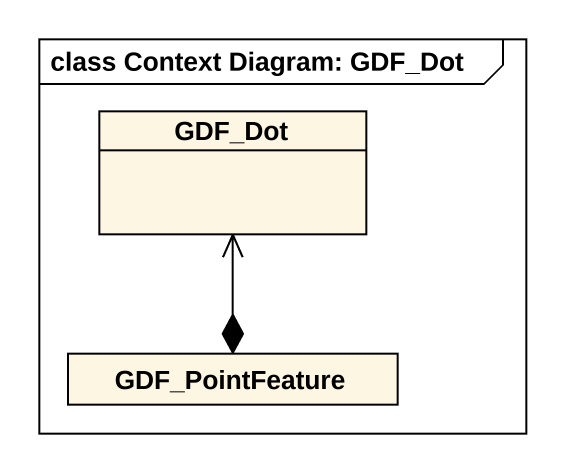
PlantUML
@startuml
mainframe class Context Diagram: GDF_Dot
hide circle
hide empty members
class GDF_Dot
class GDF_PointFeature
GDF_PointFeature *-up-> GDF_Dot
@enduml
